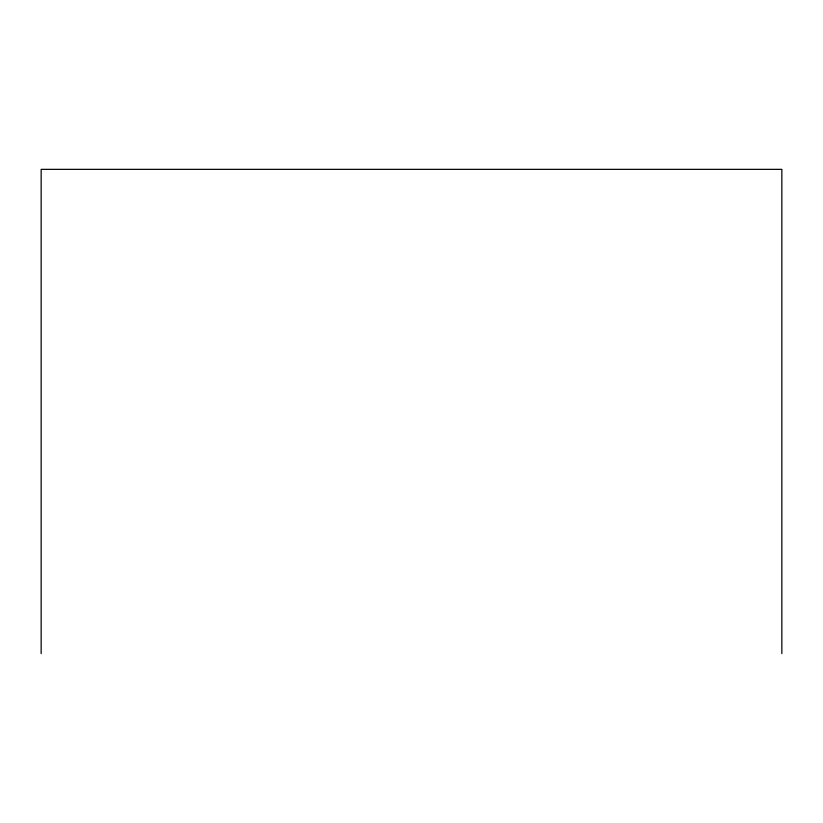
<?xml version="1.0" encoding="UTF-8"?>
<svg xmlns="http://www.w3.org/2000/svg" width="823" height="823" viewBox="0 0 823 823"><rect width="100%" height="100%" fill="white"/><g stroke="black" fill="none" stroke-linecap="round" stroke-linejoin="round"><path stroke-width="1.23" d="M781.85 653.647L781.85 169.353L41.15 169.353L41.15 653.647"/></g></svg>
